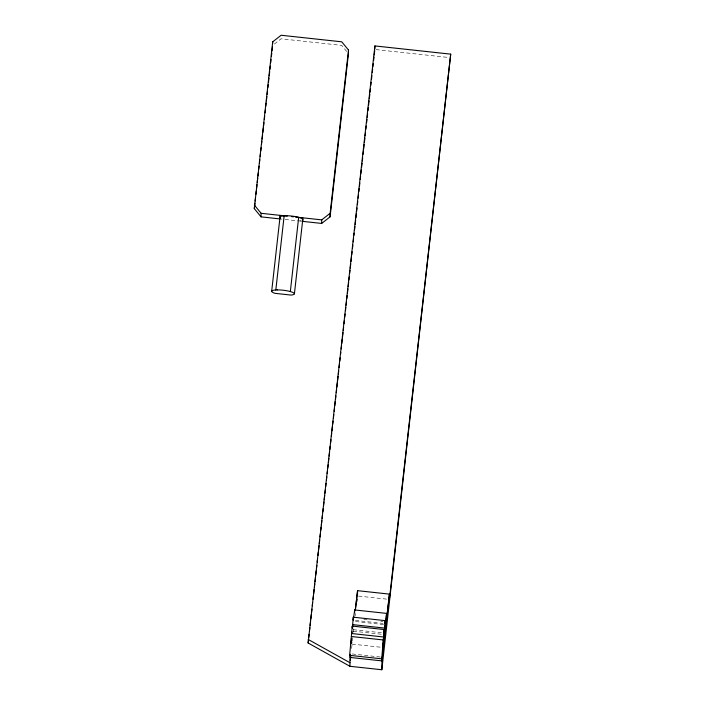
<?xml version="1.0" encoding="UTF-8"?>
<svg xmlns="http://www.w3.org/2000/svg" width="705" height="705" viewBox="0 0 705 705"><rect width="100%" height="100%" fill="white"/><g stroke="black" fill="none" stroke-linecap="round" stroke-linejoin="round"><path stroke-width="0.53" stroke-dasharray="3.52 2.64" d="M351.583 648.512L352.324 641.938M352.447 640.845L352.817 637.567M353.434 632.094L353.804 628.807M355.276 615.668L355.523 613.482M274.333 44.08L281.066 38.801L341.696 45.376L347.098 51.967M375.932 49.597L448.486 57.466M279.991 218.911L282.044 219.132M285.137 219.466L298.612 220.929M299.643 221.044L301.696 221.264M358.554 596.086L387.265 599.197M363.842 619.475L367.032 619.827M380.85 621.325L382.974 621.554M355.364 620.418L383.009 623.414M355.593 621.528L385.362 624.753M353.434 629.706L382.136 632.817M353.267 631.195L381.969 634.306M352.095 644.123L381.863 647.349M352.253 653.967L380.956 657.078M301.211 220.603A11.439 2.327 6.4 0 1 299.396 220.894"/><path stroke-width="1.06" d="M280.044 215.351L279.991 218.911L261.044 216.858L254.293 208.618L272.703 41.851L281.119 35.25L341.758 41.824L348.499 50.064L348.446 53.615L330.09 216.832L321.674 223.432L302.727 221.379L302.78 217.819M261.044 216.858L261.097 213.298L254.355 205.058M272.676 43.622L272.703 41.851M308.111 642.986L374.91 45.931L450.707 54.144L381.828 669.75L349.927 666.296L308.111 642.986L308.482 639.708M321.674 223.432L321.736 219.872L330.143 213.28L348.499 50.064M330.09 216.832L330.143 213.28M349.927 666.296L350.094 655.588M381.828 669.75L382.022 657.192L381.713 658.822L349.812 655.359L349.856 652.945L352.288 626.084L384.181 629.547L382.93 647.463L385.212 627.644L385.362 624.753L384.269 633.055L385.177 620.638L353.284 617.183L352.403 627.6M352.253 628.085L352.288 626.084M353.284 617.183L353.24 620.18L354.685 609.948L386.587 613.403L386.164 621.898L389.468 594.121L357.576 590.667L355.285 609.895M357.514 594.905L357.576 590.667L355.364 610.371M374.866 48.592L374.91 45.931M381.713 658.822L384.181 629.547M385.177 620.638L385.133 623.643L386.587 613.403M351.002 643.78L351.398 638.871M354.65 612.363L354.685 609.948M351.962 633.275L352.13 631.812M254.293 208.618L254.91 203.172M255.148 200.995L255.518 197.735M255.889 194.474L256.25 191.205M256.497 189.028L256.99 184.675M257.237 182.498L257.722 178.153M257.968 175.977L258.33 172.707M258.7 169.447L259.07 166.177M259.431 162.917L259.801 159.656M260.171 156.387L260.533 153.126M260.779 150.949L261.15 147.68M261.511 144.419L261.881 141.15M262.128 138.982L262.613 134.629M262.859 132.452L263.353 128.099M263.591 125.922L263.961 122.652M264.331 119.392L264.692 116.131M265.062 112.862L265.433 109.601M265.794 106.332L266.164 103.071M266.411 100.894L266.895 96.541M267.142 94.364L267.512 91.104M267.874 87.834L268.244 84.574M268.49 82.397L268.975 78.043M269.222 75.867L269.715 71.513M269.953 69.337L270.323 66.076M270.694 62.816L271.055 59.546M271.425 56.285L271.795 53.016M272.033 50.839L272.527 46.486M271.672 291.324L280.017 217.131M275.814 289.993L284.159 215.8M290.328 291.562L298.673 217.378M294.417 293.782L302.753 219.599M308.728 637.523L309.098 634.244M309.469 630.966L309.839 627.688M310.085 625.502L310.57 621.123M310.817 618.937L311.31 614.566M311.557 612.381L311.927 609.102M312.297 605.824L312.659 602.546M313.029 599.268L313.399 595.989M313.646 593.804L314.139 589.433M314.386 587.247L314.756 583.96M314.994 581.775L315.488 577.404M315.734 575.218L316.228 570.847M316.474 568.662L316.845 565.384M317.206 562.105L317.576 558.827M317.946 555.549L318.316 552.271M318.563 550.085L319.057 545.705M319.303 543.52L319.665 540.241M320.035 536.963L320.405 533.685M320.775 530.407L321.145 527.128M321.392 524.943L321.877 520.572M322.123 518.386L322.493 515.108M322.864 511.83L323.234 508.543M323.48 506.357L323.974 501.986M324.212 499.801L324.705 495.43M324.952 493.244L325.322 489.966M325.692 486.688L326.062 483.41M326.424 480.131L326.794 476.853M327.164 473.566L327.411 471.381M327.781 468.102L328.151 464.824M328.398 462.639L328.882 458.268M329.129 456.082L329.623 451.711M329.869 449.526L330.24 446.247M330.61 442.969L330.98 439.691M331.341 436.404L331.711 433.126M331.958 430.94L332.452 426.569M332.698 424.384L333.068 421.105M333.43 417.827L333.8 414.549M334.17 411.271L334.54 407.992M334.787 405.807L335.28 401.436M335.527 399.242L335.888 395.963M336.259 392.685L336.629 389.407M336.875 387.221L337.369 382.85M337.616 380.665L338.1 376.294M338.347 374.108L338.717 370.83M339.087 367.552L339.457 364.274M339.828 360.986L340.198 357.708M340.559 354.43L340.806 352.244M341.176 348.966L341.546 345.688M341.793 343.502L342.286 339.131M342.533 336.946L343.018 332.575M343.264 330.389L343.635 327.111M344.005 323.824L344.375 320.546M344.745 317.268L345.106 313.989M345.476 310.711L345.847 307.433M346.093 305.247L346.463 301.969M346.834 298.691L347.204 295.413M347.442 293.227L347.935 288.847M348.182 286.662L348.675 282.291M348.922 280.105L349.292 276.827M349.654 273.549L350.024 270.271M350.27 268.085L350.764 263.714M351.011 261.529L351.504 257.158M351.751 254.972L352.112 251.685M352.482 248.407L352.852 245.129M353.223 241.85L353.593 238.572M353.963 235.294L354.201 233.108M354.571 229.83L354.941 226.552M355.188 224.366L355.681 219.995M355.928 217.81L356.422 213.43M356.66 211.244L357.03 207.966M357.4 204.688L357.77 201.41M358.14 198.131L358.51 194.853M358.871 191.575L359.242 188.297M359.488 186.111L359.858 182.833M360.229 179.555L360.599 176.268M360.845 174.082L361.33 169.711M361.577 167.526L362.07 163.155M362.317 160.969L362.687 157.691M363.057 154.413L363.427 151.134M363.665 148.949L364.159 144.578M364.406 142.392L364.899 138.013M365.146 135.827L365.516 132.549M365.877 129.271L366.248 125.992M366.618 122.714L366.988 119.436M367.235 117.25L367.605 113.972M367.975 110.694L368.336 107.416M368.583 105.23L369.076 100.85M369.323 98.665L369.817 94.294M370.063 92.108L370.425 88.83M370.795 85.552L371.165 82.273M371.535 78.995L371.905 75.717M372.275 72.439L372.645 69.16M372.883 66.966L373.253 63.688M373.624 60.41L373.994 57.131M374.24 54.946L374.734 50.575M350.314 655.245L350.068 657.439L381.96 660.893L389.468 594.121L389.389 599.426L450.707 54.144M350.235 660.55L350.729 656.17M356.88 601.444L357.127 599.25M352.615 627.512L352.808 625.881M351.152 643.462L351.346 642.176M349.812 655.359L350.05 654.266M261.097 213.298L287.27 216.135M291.412 216.585L293.492 216.814M295.562 217.034L321.736 219.872M352.447 624.604L384.348 628.058M351.451 633.504L383.344 636.967M351.407 636.509L383.3 639.964M308.173 639.435L349.988 662.735M280.396 217.783A11.439 2.327 6.4 0 1 283.375 215.836L285.736 215.721A11.439 2.327 6.4 0 1 297.105 216.955L299.449 217.581A11.439 2.327 6.4 0 1 302.357 220.163M277.391 289.914L275.029 290.028A11.439 2.327 6.4 0 0 274.976 293.333L291.059 295.078A11.439 2.327 6.4 0 0 291.112 291.773L288.759 291.147A11.439 2.327 6.4 0 0 277.391 289.914"/></g></svg>
